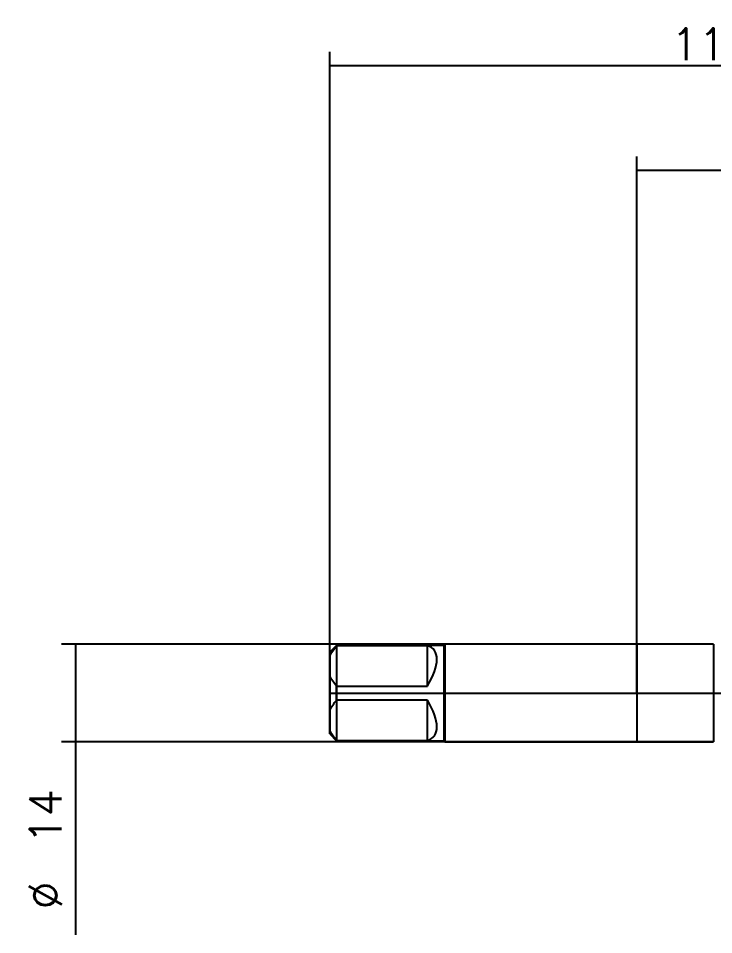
# Model space of a CAD drawing. Extents: x -89 to 88, y -75 to 97.
# Drawn here: x -88.6 to 11, y -34.6 to 96.7 of the extents above; entities that cross this region are included whole.
import ezdxf
from ezdxf.lldxf.tags import DXFTag

# ---------------------------------------------------------------- set-up
doc = ezdxf.new("R2010")
doc.units = 0
for name, color, linetype in [('1', 4, 'Continuous'), ('2', 7, 'Continuous'), ('4', 2, 'CENTER'), ('NOCUT', 7, 'Continuous'), ('SK1', 4, 'Continuous'), ('SK2', 7, 'Continuous'), ('SK4', 2, 'CENTER')]:
    doc.layers.add(name, color=color, linetype=linetype)
doc.styles.add('SIMPLEX', font='simplex')
tags = doc.linetypes.add('CENTER', pattern=[25.4, 12.7, -6.35, 0, -6.35]).pattern_tags.tags
tags[10:11] = [DXFTag(74, 4), DXFTag(75, 0), DXFTag(340, '0'), DXFTag(46, 0.0), DXFTag(50, 0.0), DXFTag(44, 0.0), DXFTag(45, 0.0)]
tags[8:9] = [DXFTag(74, 4), DXFTag(75, 0), DXFTag(340, '0'), DXFTag(46, 0.0), DXFTag(50, 0.0), DXFTag(44, 0.0), DXFTag(45, 0.0)]
tags[6:7] = [DXFTag(74, 4), DXFTag(75, 0), DXFTag(340, '0'), DXFTag(46, 0.0), DXFTag(50, 0.0), DXFTag(44, 0.0), DXFTag(45, 0.0)]
tags[4:5] = [DXFTag(74, 4), DXFTag(75, 0), DXFTag(340, '0'), DXFTag(46, 0.0), DXFTag(50, 0.0), DXFTag(44, 0.0), DXFTag(45, 0.0)]
doc.dimstyles.get("Standard").update_dxf_attribs({"dimtxt": 0.18, "dimasz": 0.18, "dimexe": 0.18, "dimexo": 0.0625, "dimgap": 0.09, "dimtad": 0, "dimtih": 1, "dimtoh": 1, "dimdec": 4, "dimzin": 0, "dimdsep": 46, "dimtxsty": 'Standard', "dimcen": 0.09, "dimadec": 0, "dimazin": 0, "dimtfac": 1, "dimtdec": 4, "dimtofl": 0, "dimtmove": 0, "dimatfit": 3, "dimfxl": 0, "dimtolj": 1, "dimtzin": 0, "dimarcsym": 0})

# ---------------------------------------------------------------- blocks, each defined once
blk = doc.blocks.new('_D0')
at = {"layer": '2'}
for p, q in [((0, 0), (0, 76.93)), ((66, 0), (66, 76.93)), ((66, 74.93), (0, 74.93))]:
    blk.add_line(p, q, dxfattribs=at)
for points in [[(0, 74.93), (4.749998, 75.555349), (4.750002, 74.304651), (0, 74.93)], [(66, 74.93), (61.250002, 74.304651), (61.249998, 75.555349), (66, 74.93)]]:
    blk.add_solid(points, dxfattribs=at)
at = {"layer": '2', "insert": (29.391604, 75.739271), "char_height": 4.57, "attachment_point": 7, "line_spacing_factor": 0.903614, "style": 'SIMPLEX'}
blk.add_mtext('\\W01.000;\\Fsimplex.shx;66', dxfattribs=at)
blk = doc.blocks.new('_D2')
at = {"layer": 'SK2'}
for p, q in [((11, 7), (-82.420206, 7)), ((-80.420206, 7), (-80.420206, -34.626792)), ((11, -7), (-82.420206, -7))]:
    blk.add_line(p, q, dxfattribs=at)
for points in [[(-80.420206, 7), (-79.794857, 2.250002), (-81.045555, 2.249998), (-80.420206, 7)], [(-80.420206, -7), (-81.045555, -2.250002), (-79.794857, -2.249998), (-80.420206, -7)]]:
    blk.add_solid(points, dxfattribs=at)
at = {"layer": 'SK2', "attachment_point": 7, "rotation": 90, "line_spacing_factor": 0.903614, "style": 'SIMPLEX'}
for s, insert, char_height in [('\\W01.000;\\Fsimplex.shx;14', (-82.416977, -21.609292), 4.57), ('\\W01.000;\\Fsimplex.shx;%%c', (-82.358852, -31.027182), 4.75)]:
    blk.add_mtext(s, dxfattribs=dict(at, insert=insert, char_height=char_height))
blk = doc.blocks.new('_D3')
at = {"layer": 'SK2'}
for p, q in [((-44, 0), (-44, 91.93)), ((66, 0), (66, 91.93)), ((66, 89.93), (-44, 89.93))]:
    blk.add_line(p, q, dxfattribs=at)
for points in [[(-44, 89.93), (-39.250002, 90.555349), (-39.249998, 89.30465), (-44, 89.93)], [(66, 89.93), (61.250002, 89.30465), (61.249998, 90.555349), (66, 89.93)]]:
    blk.add_solid(points, dxfattribs=at)
at = {"layer": 'SK2', "insert": (4.901906, 90.739271), "char_height": 4.57, "attachment_point": 7, "line_spacing_factor": 0.903614, "style": 'SIMPLEX'}
blk.add_mtext('\\W01.000;\\Fsimplex.shx;110', dxfattribs=at)

msp = doc.modelspace()

# ---------------------------------------------------------------- linework, layer by layer
at = {"layer": '1'}
for p, q in [((11, 7), (0, 7)), ((0, 7), (0, -7)), ((11, 7), (11, -7)), ((0, -7), (11, -7)), ((11, -7), (11, -7))]:
    msp.add_line(p, q, dxfattribs=at)
at = {"layer": '4'}
msp.add_line((-0.125, 0), (66.125, 0), dxfattribs=at)
at = {"layer": 'DEFPOINTS'}
for p in [(11, 7), (-44, 0), (0, 0), (11, -7)]:
    msp.add_point(p, dxfattribs=at)
at = {"layer": 'NOCUT'}
for p, q in [((-43, 6.85), (-44, 5.85)), ((-43, 6.85), (-43, -6.85)), ((-27.65, 6.85), (-43, 6.85)), ((-27.5, 7), (-27.65, 6.85)), ((-27.65, 6.85), (-27.65, -6.85)), ((11, 7), (-27.5, 7)), ((-27.5, 7), (-27.5, -7)), ((11, 7), (11, -7)), ((-44, 5.85), (-44, -5.85)), ((-44, -5.85), (-43, -6.85)), ((-43, -6.85), (-27.65, -6.85)), ((-27.65, -6.85), (-27.5, -7)), ((-27.5, -7), (11, -7))]:
    msp.add_line(p, q, dxfattribs=at)
at = {"layer": 'SK1'}
for p, q in [((-43, 6.85), (-44, 5.85)), ((-27.65, 6.85), (-43, 6.85)), ((-43, 6.7763), (-43, 6.85)), ((-30, 6.7763), (-43, 6.7763)), ((-30, 1.0018), (-30, 6.7763)), ((-27.5, 7), (-27.65, 6.85)), ((-27.65, 6.85), (-27.65, -6.85)), ((0, 7), (-27.5, 7)), ((-27.5, 7), (-27.5, -7)), ((0, 7), (0, -7)), ((-44, 5.85), (-44, 5.2984)), ((-44, 2.4797), (-44, 5.2984)), ((-44, -2.4797), (-44, 2.4797)), ((-43, -1.0018), (-43, 1.0018)), ((-43, 1.0018), (-30, 1.0018)), ((-30, -1.0018), (-43, -1.0018)), ((-30, -6.7763), (-30, -1.0018)), ((-44, -5.2984), (-44, -2.4797)), ((-44, -5.85), (-44, -5.2984)), ((-44, -5.85), (-43, -6.85)), ((-43, -6.7763), (-43, -6.85)), ((-43, -6.7763), (-30, -6.7763)), ((-43, -6.85), (-27.65, -6.85)), ((-27.65, -6.85), (-27.65, -6.85)), ((-27.65, -6.85), (-27.5, -7)), ((-27.5, -7), (0, -7)), ((-27.5, -7), (-27.5, -7))]:
    msp.add_line(p, q, dxfattribs=at)
for major_axis, start_param, end_param in [((-6.3286, -6.3286), 2.11027455, 3.38751259), ((6.3286, -6.3286), 6.03726537, 7.31450341)]:
    msp.add_ellipse((-35.5, 0), major_axis=major_axis, ratio=0.414214, start_param=start_param, end_param=end_param, dxfattribs=at)
for points in [[(-44, 5.2984), (-43.7487, 5.8199), (-43.3937, 6.3093), (-43, 6.7763)], [(-43, 1.0018), (-43.397, 1.4728), (-43.7501, 1.961), (-44, 2.4797)], [(-44, -2.4797), (-43.7487, -1.9582), (-43.3937, -1.4689), (-43, -1.0018)], [(-43, -6.7763), (-43.397, -6.3054), (-43.7501, -5.8171), (-44, -5.2984)]]:
    msp.add_open_spline(points, degree=3, dxfattribs=at)
at = {"layer": 'SK4'}
msp.add_line((-44.125, 0), (66.125, 0), dxfattribs=at)

# ---------------------------------------------------------------- dimensions: what is measured, and where the dimension line sits
at = {"layer": '2'}
dim = msp.add_linear_dim(base=(33, 79.5), p1=(66, 0), p2=(0, 0), text=' <> ', dimstyle='Standard', override={"dimtxt": 4.57, "dimasz": 4.75, "dimexe": 2, "dimexo": 0, "dimgap": 1.5, "dimtad": 1, "dimtih": 0, "dimdec": 3, "dimzin": 8, "dimclrd": 7, "dimclre": 7, "dimclrt": 7, "dimadec": 3, "dimtp": 0.005, "dimtm": -0.005, "dimtdec": 3}, dxfattribs=at)
dim.commit()
dim.dimension.update_dxf_attribs({"geometry": '_D0', "text_midpoint": (33, 79.5)})
at = {"layer": 'SK2'}
dim = msp.add_linear_dim(base=(11, 94.5), p1=(66, 0), p2=(-44, 0), text=' <> ', dimstyle='Standard', override={"dimtxt": 4.57, "dimasz": 4.75, "dimexe": 2, "dimexo": 0, "dimgap": 1.5, "dimtad": 1, "dimtih": 0, "dimdec": 3, "dimzin": 8, "dimclrd": 7, "dimclre": 7, "dimclrt": 7, "dimadec": 3, "dimtp": 0.005, "dimtm": -0.005, "dimtdec": 3}, dxfattribs=at)
dim.commit()
dim.dimension.update_dxf_attribs({"geometry": '_D3', "text_midpoint": (11, 94.5)})
dim = msp.add_linear_dim(base=(-86.2677, -23.9384), p1=(11, 7), p2=(11, -7), angle=90, text='%%c <> ', dimstyle='Standard', override={"dimtxt": 4.57, "dimasz": 4.75, "dimexe": 2, "dimexo": 0, "dimgap": 1.5, "dimtad": 1, "dimtih": 0, "dimdec": 3, "dimzin": 8, "dimclrd": 7, "dimclre": 7, "dimclrt": 7, "dimadec": 3, "dimtp": 0.005, "dimtm": -0.005, "dimtdec": 3}, dxfattribs=at)
dim.commit()
dim.dimension.update_dxf_attribs({"geometry": '_D2', "text_midpoint": (-86.2677, -23.9384), "text_rotation": 90})

doc.saveas('drawing.dxf')
